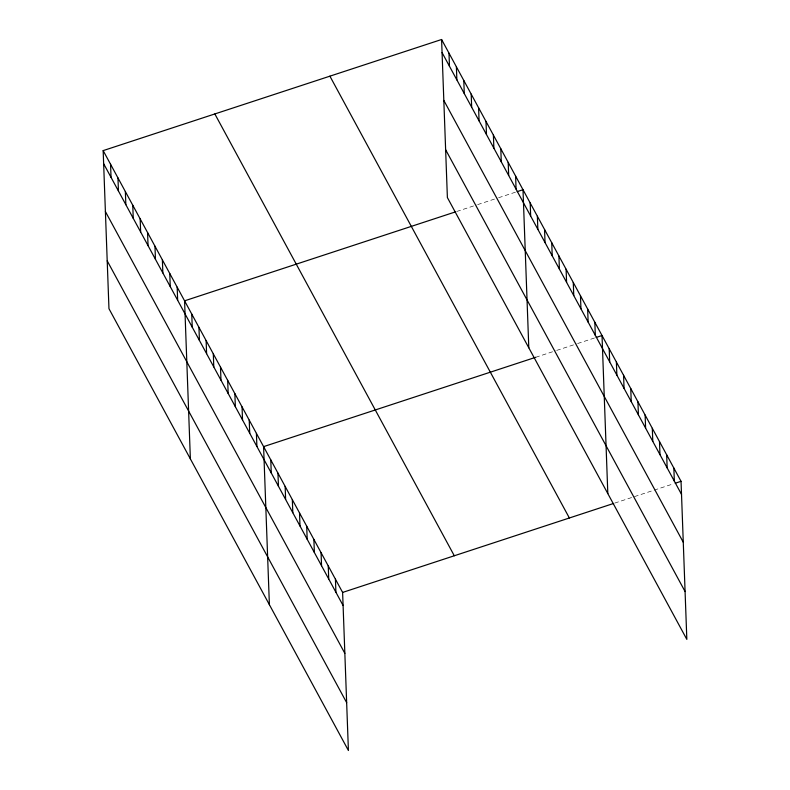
<?xml version="1.0" encoding="UTF-8"?>
<svg xmlns="http://www.w3.org/2000/svg" width="790" height="790" viewBox="0 0 790 790"><rect width="100%" height="100%" fill="white"/><g stroke="black" fill="none" stroke-linecap="round" stroke-linejoin="round"><path stroke-width="0.59" stroke-dasharray="3.95 2.96" d="M456.689 211.493L476.469 204.995M477.634 204.62L497.404 198.122M498.569 197.737L516.018 192.01M535.709 357.287L555.489 350.8M556.654 350.414L576.424 343.926M577.589 343.541L595.038 337.814M614.729 503.092L672.902 483.994"/><path stroke-width="1.19" d="M103.164 150.614L342.613 592.431L348.41 750.5L108.961 308.683L103.164 150.614L441.59 39.5L681.039 481.317L686.836 639.387L447.387 197.569L441.59 39.5M455.524 211.868L184.574 300.832L190.37 458.901M517.183 191.624L523 189.719L528.796 347.788M535.709 357.287L263.593 446.636L269.39 604.696M596.203 337.429L602.019 335.523L607.816 493.582M342.613 592.431L613.563 503.477M675.223 483.233L681.039 481.317M442.064 52.584L681.523 494.402M443.822 100.429L683.271 542.246M445.629 149.725L685.078 591.542M329.904 76.166L569.363 517.983M214.841 113.948L454.299 555.765M103.638 163.698L343.097 605.515M105.396 211.542L344.855 653.36M107.203 260.838L346.662 702.656M673.86 468.065L674.334 481.15M666.671 454.813L667.155 467.897M659.492 441.561L659.966 454.645M652.303 428.299L652.787 441.383M645.124 415.046L645.608 428.131M637.935 401.794L638.419 414.878M630.756 388.542L631.24 401.626M623.577 375.28L624.051 388.364M616.388 362.027L616.871 375.112M609.208 348.775L609.683 361.86M594.84 322.261L595.314 335.355M587.651 309.009L588.135 322.093M580.472 295.756L580.946 308.841M573.283 282.504L573.767 295.588M566.104 269.242L566.588 282.336M558.915 255.99L559.399 269.074M551.736 242.737L552.22 255.822M544.557 229.485L545.031 242.57M537.368 216.233L537.852 229.317M530.189 202.971L530.663 216.055M515.603 176.061L516.077 189.146M508.197 162.404L508.681 175.489M500.801 148.747L501.275 161.832M493.394 135.09L493.878 148.174M485.998 121.433L486.472 134.527M478.592 107.786L479.076 120.87M471.196 94.129L471.67 107.213M463.789 80.471L464.273 93.556M456.393 66.814L456.867 79.899M448.987 53.157L449.471 66.242M335.434 579.179L335.908 592.263M328.245 565.926L328.729 579.011M321.066 552.674L321.55 565.759M313.887 539.412L314.361 552.496M306.698 526.16L307.182 539.244M299.519 512.908L299.993 525.992M292.33 499.655L292.813 512.74M285.151 486.393L285.625 499.487M277.962 473.141L278.445 486.225M270.782 459.889L271.256 472.973M256.414 433.374L256.888 446.469M249.225 420.122L249.709 433.206M242.046 406.87L242.53 419.954M234.867 393.618L235.341 406.702M227.678 380.355L228.162 393.45M220.499 367.103L220.973 380.188M213.31 353.851L213.794 366.935M206.131 340.599L206.605 353.683M198.942 327.346L199.426 340.431M191.763 314.084L192.237 327.169M177.177 287.175L177.651 300.259M169.771 273.518L170.255 286.602M162.375 259.861L162.849 272.945M154.968 246.203L155.452 259.298M147.572 232.546L148.046 245.641M140.166 218.899L140.65 231.983M132.769 205.242L133.243 218.326M125.363 191.585L125.847 204.669M117.967 177.928L118.441 191.012M110.561 164.271L111.044 177.355"/></g></svg>
